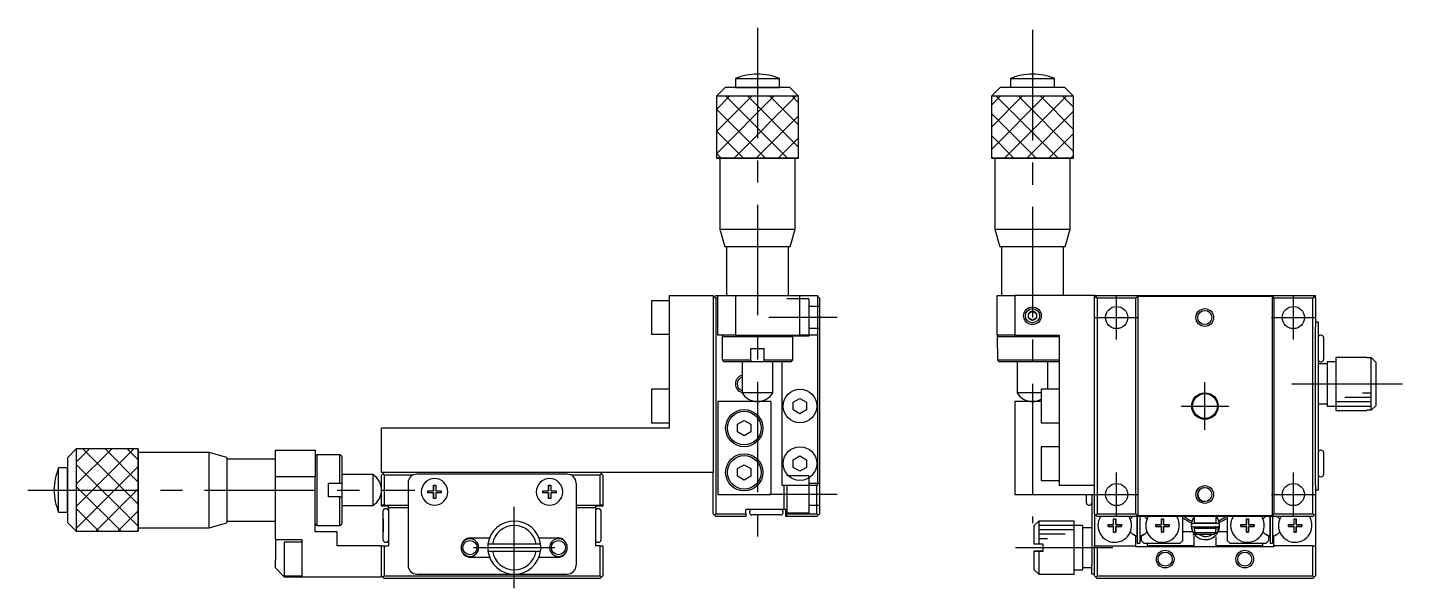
# Model space of a CAD drawing. Extents: x 24 to 407, y -5 to 277.
# Drawn here: x 251.1 to 407.5, y 120 to 183.4 of the extents above; entities that cross this region are included whole.
import ezdxf

# ---------------------------------------------------------------- set-up
doc = ezdxf.new("R2010")
doc.units = 0
doc.header["$LTSCALE"] = 10
doc.linetypes.add('CENTER', pattern=[2, 1.25, -0.25, 0.25, -0.25])
doc.linetypes.add('DASHED', pattern=[3.5, 2, -1.5])
doc.layers.get('0').update_dxf_attribs({"linetype": 'CONTINUOUS'})
doc.layers.add('CENTER', color=1, linetype='CENTER')

msp = doc.modelspace()

# ---------------------------------------------------------------- linework, layer by layer
at = {"color": 7, "linetype": 'CONTINUOUS'}
for p, q in [((331.062698, 177.61036), (333.562698, 177.61036)), ((331.062698, 177.61036), (331.062698, 176.61036)), ((333.562698, 177.61036), (336.062698, 177.61036)), ((336.062698, 176.61036), (336.062698, 177.61036)), ((362.148809, 177.61036), (367.148809, 177.61036)), ((362.148809, 177.61036), (362.148809, 176.61036)), ((367.148809, 176.61036), (367.148809, 177.61036)), ((329.912698, 176.61036), (328.912698, 175.61036)), ((333.562698, 175.61036), (328.912698, 175.61036)), ((328.912698, 175.61036), (328.912698, 168.61036)), ((331.062698, 176.61036), (329.912698, 176.61036)), ((333.562698, 176.61036), (329.912698, 176.61036)), ((336.062698, 176.61036), (331.062698, 176.61036)), ((331.062698, 176.61036), (333.562698, 176.61036)), ((337.212698, 176.61036), (333.562698, 176.61036)), ((333.562698, 176.61036), (336.062698, 176.61036)), ((338.212698, 175.61036), (333.562698, 175.61036)), ((337.212698, 176.61036), (336.062698, 176.61036)), ((338.212698, 175.61036), (337.212698, 176.61036)), ((338.212698, 168.61036), (338.212698, 175.61036)), ((360.998809, 176.61036), (359.998809, 175.61036)), ((369.298809, 175.61036), (359.998809, 175.61036)), ((359.998809, 175.61036), (359.998809, 168.61036)), ((368.298809, 176.61036), (360.998809, 176.61036)), ((369.298809, 175.61036), (368.298809, 176.61036)), ((369.298809, 168.61036), (369.298809, 175.61036)), ((338.212698, 168.61036), (328.912698, 168.61036)), ((329.312698, 168.61036), (329.312698, 160.61036)), ((337.812698, 160.61036), (337.812698, 168.61036)), ((360.398809, 168.61036), (359.998809, 168.61036)), ((369.298809, 168.61036), (359.998809, 168.61036)), ((364.648809, 168.61036), (360.398809, 168.61036)), ((368.898809, 168.61036), (360.398809, 168.61036)), ((360.398809, 168.61036), (360.398809, 160.61036)), ((368.898809, 168.61036), (364.648809, 168.61036)), ((369.298809, 168.61036), (368.898809, 168.61036)), ((368.898809, 160.61036), (368.898809, 168.61036)), ((329.312698, 160.61036), (337.812698, 160.61036)), ((329.312698, 160.61036), (329.862698, 158.61036)), ((337.262698, 158.61036), (337.812698, 160.61036)), ((360.398809, 160.61036), (368.898809, 160.61036)), ((360.398809, 160.61036), (360.948809, 158.61036)), ((368.348809, 158.61036), (368.898809, 160.61036)), ((333.562698, 158.61036), (329.862698, 158.61036)), ((330.062698, 158.61036), (330.062698, 153.11036)), ((337.262698, 158.61036), (333.562698, 158.61036)), ((337.062698, 153.11036), (337.062698, 158.61036)), ((368.348809, 158.61036), (360.948809, 158.61036)), ((361.148809, 158.61036), (360.948809, 158.61036)), ((368.148809, 158.61036), (361.148809, 158.61036)), ((361.148809, 158.61036), (361.148809, 153.11036)), ((368.348809, 158.61036), (368.148809, 158.61036)), ((368.148809, 153.11036), (368.148809, 158.61036)), ((321.562698, 152.51036), (321.562698, 150.61036)), ((323.562698, 152.51036), (321.562698, 152.51036)), ((323.562698, 153.11036), (323.562698, 138.11036)), ((323.562698, 153.11036), (328.562698, 153.11036)), ((328.562698, 153.11036), (328.562698, 133.11036)), ((328.712698, 152.96036), (328.562698, 152.81036)), ((328.712698, 152.96036), (328.862698, 153.11036)), ((328.862698, 152.81036), (328.712698, 152.96036)), ((328.862698, 153.11036), (329.062698, 153.11036)), ((329.062698, 152.81036), (328.862698, 152.81036)), ((328.862698, 152.81036), (328.862698, 128.41036)), ((329.062698, 148.61036), (329.062698, 153.11036)), ((329.062698, 153.11036), (331.062698, 153.11036)), ((331.062698, 153.11036), (331.062698, 148.61036)), ((331.062698, 153.11036), (338.362698, 153.11036)), ((338.362698, 148.61036), (338.362698, 153.11036)), ((338.362698, 153.11036), (340.362698, 153.11036)), ((340.362698, 153.11036), (340.362698, 148.61036)), ((340.362698, 153.01036), (340.412698, 152.96036)), ((340.412698, 152.96036), (340.362698, 152.91036)), ((340.412698, 152.96036), (340.562698, 152.81036)), ((340.562698, 152.81036), (340.562698, 128.41036)), ((360.648809, 148.61036), (360.648809, 153.11036)), ((360.648809, 153.11036), (362.648809, 153.11036)), ((362.648809, 153.11036), (362.648809, 148.61036)), ((371.648809, 153.11036), (362.648809, 153.11036)), ((371.648809, 153.11036), (371.948809, 153.11036)), ((371.648809, 131.61036), (371.648809, 153.11036)), ((371.798809, 152.96036), (371.648809, 152.81036)), ((371.948809, 153.11036), (371.798809, 152.96036)), ((371.798809, 152.96036), (371.948809, 152.81036)), ((371.948809, 153.11036), (396.348809, 153.11036)), ((376.348809, 152.81036), (371.948809, 152.81036)), ((371.948809, 152.81036), (371.948809, 128.41036)), ((376.348809, 152.81036), (376.548809, 153.01036)), ((376.348809, 128.41036), (376.348809, 152.81036)), ((376.548809, 153.01036), (391.748809, 153.01036)), ((376.548809, 153.01036), (376.548809, 128.21036)), ((391.748809, 153.01036), (391.948809, 152.81036)), ((391.748809, 153.01036), (391.748809, 128.21036)), ((396.348809, 152.81036), (391.948809, 152.81036)), ((391.948809, 152.81036), (391.948809, 128.41036)), ((396.348809, 153.11036), (396.648809, 153.11036)), ((396.498809, 152.96036), (396.348809, 153.11036)), ((396.348809, 152.81036), (396.498809, 152.96036)), ((396.348809, 128.41036), (396.348809, 152.81036)), ((396.648809, 152.81036), (396.498809, 152.96036)), ((396.648809, 152.81036), (396.648809, 153.11036)), ((396.648809, 152.81036), (396.648809, 149.546249)), ((321.562698, 150.61036), (321.562698, 148.71036)), ((364.198809, 151.070167), (364.235064, 151.091098)), ((364.198809, 151.028304), (364.198809, 151.070167)), ((364.198809, 150.592415), (364.198809, 151.028304)), ((364.198809, 150.550552), (364.198809, 150.592415)), ((364.235064, 150.529621), (364.198809, 150.550552)), ((364.235064, 151.091098), (364.612555, 151.309043)), ((364.612555, 150.311676), (364.235064, 150.529621)), ((364.612555, 151.309043), (364.648809, 151.329975)), ((364.648809, 150.290744), (364.612555, 150.311676)), ((364.648809, 151.329975), (364.685064, 151.309043)), ((364.685064, 150.311676), (364.648809, 150.290744)), ((364.685064, 151.309043), (365.062555, 151.091098)), ((365.062555, 150.529621), (364.685064, 150.311676)), ((365.062555, 151.091098), (365.098809, 151.070167)), ((365.098809, 150.550552), (365.062555, 150.529621)), ((365.098809, 151.070167), (365.098809, 151.028304)), ((365.098809, 151.028304), (365.098809, 150.592415)), ((365.098809, 150.592415), (365.098809, 150.550552)), ((321.562698, 148.71036), (323.562698, 148.71036)), ((331.062698, 148.61036), (329.062698, 148.61036)), ((329.762698, 148.61036), (329.562698, 148.41036)), ((331.062698, 148.61036), (338.362698, 148.61036)), ((337.562698, 148.41036), (337.362698, 148.61036)), ((340.362698, 148.61036), (338.362698, 148.61036)), ((340.362698, 148.61036), (340.362698, 131.61036)), ((362.648809, 148.61036), (360.648809, 148.61036)), ((360.848809, 148.61036), (360.648809, 148.41036)), ((362.648809, 148.61036), (367.648809, 148.61036)), ((367.648809, 148.61036), (367.648809, 131.61036)), ((396.648809, 150.11036), (396.948809, 150.11036)), ((396.648809, 149.11036), (396.648809, 149.546249)), ((396.648809, 132.11036), (396.648809, 149.11036)), ((396.948809, 150.11036), (396.948809, 149.11036)), ((396.948809, 149.11036), (396.948809, 147.91036)), ((397.298809, 148.61036), (397.198809, 148.61036)), ((333.562698, 148.41036), (329.562698, 148.41036)), ((329.562698, 148.41036), (329.562698, 145.81036)), ((332.812698, 147.11036), (334.312698, 147.11036)), ((332.812698, 145.81036), (332.812698, 147.11036)), ((337.562698, 148.41036), (333.562698, 148.41036)), ((334.312698, 145.81036), (334.312698, 147.11036)), ((337.562698, 145.81036), (337.562698, 148.41036)), ((367.648809, 148.41036), (360.648809, 148.41036)), ((360.648809, 148.41036), (360.648809, 147.11036)), ((360.648809, 147.11036), (360.719751, 147.11036)), ((360.719751, 145.81036), (360.719751, 147.11036)), ((396.948809, 147.91036), (396.948809, 146.31036)), ((397.548809, 148.36036), (397.548809, 145.86036)), ((329.562698, 145.81036), (332.812698, 145.81036)), ((329.562698, 145.81036), (329.762698, 145.61036)), ((332.812698, 145.61036), (329.762698, 145.61036)), ((331.812698, 145.61036), (331.812698, 142.11036)), ((333.466112, 145.61036), (332.812557, 145.61036)), ((332.812698, 145.81036), (332.812698, 145.61036)), ((333.662735, 145.61036), (333.466112, 145.61036)), ((334.312839, 145.61036), (333.662735, 145.61036)), ((334.312698, 145.81036), (337.562698, 145.81036)), ((334.312698, 145.61036), (334.312698, 145.81036)), ((337.362698, 145.61036), (334.312698, 145.61036)), ((335.312698, 142.11036), (335.312698, 145.61036)), ((336.362698, 131.61036), (336.362698, 145.61036)), ((337.362698, 145.61036), (337.562698, 145.81036)), ((360.719751, 145.81036), (367.648809, 145.81036)), ((360.923558, 145.61036), (360.719751, 145.81036)), ((367.648809, 145.61036), (360.923558, 145.61036)), ((362.898809, 145.61036), (362.898809, 142.11036)), ((366.398809, 142.51036), (366.398809, 145.61036)), ((396.948809, 146.31036), (396.948809, 134.91036)), ((397.198809, 145.61036), (397.298809, 145.61036)), ((397.948809, 145.61036), (397.948809, 145.452767)), ((397.948809, 145.61036), (397.948809, 140.61036)), ((398.948809, 145.61036), (397.948809, 145.61036)), ((398.948809, 146.11036), (398.948809, 140.11036)), ((398.948809, 146.11036), (398.948809, 145.61036)), ((402.448809, 146.11036), (398.948809, 146.11036)), ((398.948809, 145.61036), (398.948809, 140.61036)), ((398.948809, 145.61036), (398.948809, 140.61036)), ((402.448809, 146.11036), (402.448809, 146.083573)), ((402.448809, 146.083573), (402.948809, 146.083573)), ((402.948809, 140.137146), (402.948809, 146.083573)), ((402.948809, 146.083573), (403.448809, 145.578152)), ((403.448809, 145.578152), (403.448809, 140.642567)), ((397.948809, 145.36036), (396.948809, 145.36036)), ((321.562698, 142.51036), (321.562698, 140.61036)), ((323.562698, 142.51036), (321.562698, 142.51036)), ((365.648809, 142.51036), (365.648809, 138.71036)), ((367.648809, 142.51036), (365.648809, 142.51036)), ((335.062698, 141.11036), (329.062698, 141.11036)), ((329.062698, 141.11036), (329.062698, 130.61036)), ((333.562698, 142.11036), (331.812698, 142.11036)), ((335.312698, 142.11036), (333.562698, 142.11036)), ((335.062698, 141.11036), (335.062698, 130.61036)), ((337.612698, 141.043372), (338.362698, 141.476385)), ((337.612698, 140.177347), (337.612698, 141.043372)), ((338.362698, 141.476385), (339.112698, 141.043372)), ((339.112698, 141.043372), (339.112698, 140.177347)), ((362.648809, 141.11036), (362.648809, 130.61036)), ((365.648809, 141.11036), (362.648809, 141.11036)), ((365.648809, 142.11036), (362.898809, 142.11036)), ((396.948809, 140.86036), (397.948809, 140.86036)), ((397.948809, 140.86036), (397.948809, 140.61036)), ((321.562698, 140.61036), (321.562698, 138.71036)), ((338.362698, 139.744334), (337.612698, 140.177347)), ((339.112698, 140.177347), (338.362698, 139.744334)), ((397.948809, 140.61036), (398.948809, 140.61036)), ((398.948809, 140.61036), (398.948809, 140.11036)), ((398.948809, 140.11036), (402.448809, 140.11036)), ((402.448809, 140.137146), (402.448809, 140.11036)), ((402.948809, 140.137146), (402.448809, 140.137146)), ((403.448809, 140.642567), (402.948809, 140.137146)), ((323.562698, 138.11036), (291.062698, 138.11036)), ((291.062698, 133.11036), (291.062698, 138.11036)), ((321.562698, 138.71036), (323.562698, 138.71036)), ((331.312698, 138.543372), (332.062698, 138.976385)), ((331.312698, 137.677347), (331.312698, 138.543372)), ((332.062698, 137.244334), (331.312698, 137.677347)), ((332.062698, 138.976385), (332.812698, 138.543372)), ((332.812698, 137.677347), (332.062698, 137.244334)), ((332.812698, 138.543372), (332.812698, 137.677347)), ((365.648809, 138.71036), (367.648809, 138.71036)), ((256.562698, 135.76036), (255.562698, 134.76036)), ((255.562698, 134.76036), (255.562698, 133.61036)), ((255.562698, 134.76036), (255.562698, 127.46036)), ((256.562698, 135.76036), (256.562698, 126.46036)), ((263.562698, 135.76036), (256.562698, 135.76036)), ((263.562698, 135.76036), (263.562698, 131.11036)), ((271.562698, 135.36036), (263.562698, 135.36036)), ((271.562698, 126.86036), (271.562698, 135.36036)), ((273.562698, 134.81036), (271.562698, 135.36036)), ((273.562698, 134.81036), (273.562698, 127.41036)), ((279.062698, 134.61036), (273.562698, 134.61036)), ((279.062698, 135.61036), (283.562698, 135.61036)), ((279.062698, 132.61036), (279.062698, 135.61036)), ((283.562698, 135.61036), (283.562698, 132.61036)), ((283.762698, 135.11036), (283.562698, 134.91036)), ((283.762698, 135.11036), (283.762698, 127.11036)), ((286.362698, 135.11036), (283.762698, 135.11036)), ((286.362698, 131.86036), (286.362698, 135.11036)), ((286.562698, 134.91036), (286.362698, 135.11036)), ((286.562698, 134.91036), (286.562698, 131.86036)), ((337.612698, 134.543372), (338.362698, 134.976385)), ((337.612698, 133.677347), (337.612698, 134.543372)), ((338.362698, 134.976385), (339.112698, 134.543372)), ((339.112698, 134.543372), (339.112698, 133.677347)), ((365.648809, 136.01036), (365.648809, 132.21036)), ((367.648809, 136.01036), (365.648809, 136.01036)), ((396.948809, 134.91036), (396.948809, 133.31036)), ((397.298809, 135.61036), (397.198809, 135.61036)), ((397.548809, 135.36036), (397.548809, 132.86036)), ((254.562698, 128.61036), (254.562698, 133.61036)), ((255.562698, 133.61036), (254.562698, 133.61036)), ((255.562698, 133.61036), (255.562698, 128.61036)), ((255.562698, 128.61036), (255.562698, 133.61036)), ((328.562698, 133.11036), (291.062698, 133.11036)), ((291.062698, 132.81036), (291.212698, 132.96036)), ((291.212698, 132.96036), (291.362698, 133.11036)), ((291.212698, 132.96036), (291.362698, 132.81036)), ((315.762698, 133.11036), (315.912698, 132.96036)), ((315.762698, 132.81036), (315.912698, 132.96036)), ((315.912698, 132.96036), (316.062698, 132.81036)), ((328.562698, 128.41036), (328.562698, 133.11036)), ((331.312698, 133.543372), (332.062698, 133.976385)), ((331.312698, 132.677347), (331.312698, 133.543372)), ((332.062698, 133.976385), (332.812698, 133.543372)), ((332.812698, 133.543372), (332.812698, 132.677347)), ((338.362698, 133.244334), (337.612698, 133.677347)), ((339.112698, 133.677347), (338.362698, 133.244334)), ((396.948809, 133.31036), (396.948809, 132.11036)), ((279.062698, 125.51036), (279.062698, 132.61036)), ((283.562698, 132.61036), (279.062698, 132.61036)), ((283.562698, 126.41036), (283.562698, 132.61036)), ((286.362698, 131.86036), (285.062698, 131.86036)), ((285.062698, 130.36036), (285.062698, 131.86036)), ((286.562698, 131.86036), (286.362698, 131.86036)), ((290.062698, 132.86036), (286.562698, 132.86036)), ((286.562698, 131.840593), (286.562698, 131.16038)), ((290.062698, 132.86036), (290.062698, 129.36036)), ((291.062698, 129.41036), (291.062698, 132.81036)), ((291.362698, 132.81036), (291.362698, 129.41036)), ((294.626808, 132.81036), (291.362698, 132.81036)), ((294.062698, 131.91036), (294.062698, 122.61036)), ((312.062698, 132.91036), (295.062698, 132.91036)), ((296.937698, 131.66036), (297.187698, 131.66036)), ((296.937698, 131.03536), (296.937698, 131.66036)), ((296.937698, 131.66036), (296.937698, 131.03536)), ((297.187698, 131.66036), (297.187698, 131.03536)), ((309.937698, 131.66036), (310.187698, 131.66036)), ((309.937698, 131.03536), (309.937698, 131.66036)), ((309.937698, 131.66036), (309.937698, 131.03536)), ((310.187698, 131.66036), (310.187698, 131.03536)), ((315.762698, 132.81036), (312.498588, 132.81036)), ((313.062698, 131.91036), (313.062698, 122.61036)), ((315.762698, 129.41036), (315.762698, 132.81036)), ((316.062698, 132.81036), (316.062698, 129.41036)), ((332.062698, 132.244334), (331.312698, 132.677347)), ((332.812698, 132.677347), (332.062698, 132.244334)), ((340.362698, 131.61036), (336.362698, 131.61036)), ((336.562698, 128.91036), (336.562698, 131.61036)), ((336.862698, 131.61036), (336.862698, 128.41036)), ((340.262698, 128.41036), (340.262698, 131.61036)), ((365.648809, 132.21036), (367.648809, 132.21036)), ((371.648809, 131.61036), (367.648809, 131.61036)), ((371.648809, 128.41036), (371.648809, 131.61036)), ((396.648809, 131.67447), (396.648809, 132.11036)), ((396.648809, 131.67447), (396.648809, 128.41036)), ((396.948809, 132.11036), (396.948809, 131.11036)), ((397.198809, 132.61036), (397.298809, 132.61036)), ((263.562698, 131.11036), (263.562698, 126.46036)), ((286.362698, 130.36036), (285.062698, 130.36036)), ((286.362698, 127.11036), (286.362698, 130.36036)), ((286.362698, 130.36036), (286.562698, 130.36036)), ((286.562698, 131.16038), (286.562698, 131.11036)), ((286.562698, 131.11036), (286.562698, 130.396897)), ((286.562698, 130.36036), (286.562698, 127.31036)), ((296.312698, 131.03536), (296.937698, 131.03536)), ((296.312698, 130.78536), (296.312698, 131.03536)), ((296.312698, 131.03536), (296.312698, 130.78536)), ((296.937698, 130.78536), (296.312698, 130.78536)), ((296.937698, 130.16036), (296.937698, 130.78536)), ((296.937698, 130.78536), (296.937698, 130.16036)), ((297.187698, 130.16036), (296.937698, 130.16036)), ((297.187698, 131.03536), (297.812698, 131.03536)), ((297.187698, 130.78536), (297.187698, 130.16036)), ((297.812698, 130.78536), (297.187698, 130.78536)), ((297.812698, 131.03536), (297.812698, 130.78536)), ((309.312698, 131.03536), (309.937698, 131.03536)), ((309.312698, 130.78536), (309.312698, 131.03536)), ((309.312698, 131.03536), (309.312698, 130.78536)), ((309.937698, 130.78536), (309.312698, 130.78536)), ((309.937698, 130.16036), (309.937698, 130.78536)), ((309.937698, 130.78536), (309.937698, 130.16036)), ((310.187698, 130.16036), (309.937698, 130.16036)), ((310.187698, 131.03536), (310.812698, 131.03536)), ((310.187698, 130.78536), (310.187698, 130.16036)), ((310.812698, 130.78536), (310.187698, 130.78536)), ((310.812698, 131.03536), (310.812698, 130.78536)), ((329.062698, 130.61036), (335.062698, 130.61036)), ((362.648809, 130.61036), (371.648809, 130.61036)), ((370.748809, 129.66036), (370.748809, 130.61036)), ((370.748809, 130.16036), (370.748809, 130.61036)), ((371.348809, 130.61036), (371.348809, 130.11036)), ((371.348809, 130.11036), (371.348809, 122.61036)), ((396.948809, 131.11036), (396.648809, 131.11036)), ((254.562698, 128.61036), (255.562698, 128.61036)), ((255.562698, 128.61036), (255.562698, 127.46036)), ((286.562698, 129.36036), (290.062698, 129.36036)), ((291.362698, 129.41036), (291.062698, 129.41036)), ((291.062698, 129.31036), (291.062698, 129.41036)), ((291.862698, 129.31036), (291.062698, 129.31036)), ((291.262698, 125.46036), (291.262698, 128.76036)), ((291.262698, 127.23536), (291.262698, 128.76036)), ((291.362698, 129.41036), (294.062698, 129.41036)), ((291.612698, 129.01036), (291.512698, 129.01036)), ((291.862698, 129.11036), (291.862698, 129.31036)), ((291.862698, 129.11036), (291.862698, 127.91036)), ((294.062698, 129.11036), (291.862698, 129.11036)), ((313.062698, 129.41036), (315.762698, 129.41036)), ((315.262698, 129.11036), (313.062698, 129.11036)), ((316.062698, 129.31036), (315.262698, 129.31036)), ((315.262698, 129.31036), (315.262698, 129.11036)), ((315.262698, 129.11036), (315.262698, 127.91036)), ((315.612698, 129.01036), (315.512698, 129.01036)), ((316.062698, 129.41036), (315.762698, 129.41036)), ((315.862698, 128.76036), (315.862698, 127.11036)), ((316.062698, 129.41036), (316.062698, 129.31036)), ((328.562698, 128.41036), (328.712698, 128.26036)), ((328.712698, 128.26036), (328.862698, 128.41036)), ((328.862698, 128.11036), (328.712698, 128.26036)), ((328.862698, 128.41036), (332.262698, 128.41036)), ((333.762698, 128.91036), (332.262698, 128.91036)), ((332.262698, 128.41036), (332.262698, 128.91036)), ((332.262698, 128.41036), (332.262698, 128.11036)), ((332.662698, 128.66036), (332.662698, 128.56036)), ((334.562698, 128.31036), (332.912698, 128.31036)), ((335.362698, 128.91036), (333.762698, 128.91036)), ((334.437698, 128.31036), (333.812698, 128.31036)), ((334.687698, 128.31036), (334.437698, 128.31036)), ((336.212698, 128.31036), (334.562698, 128.31036)), ((335.312698, 128.31036), (334.687698, 128.31036)), ((336.562698, 128.91036), (335.362698, 128.91036)), ((336.462698, 128.56036), (336.462698, 128.66036)), ((336.762698, 128.91036), (336.562698, 128.91036)), ((336.762698, 128.11036), (336.762698, 128.91036)), ((336.862698, 128.41036), (340.262698, 128.41036)), ((336.862698, 128.11036), (336.862698, 128.41036)), ((340.262698, 128.41036), (340.412698, 128.26036)), ((340.412698, 128.26036), (340.262698, 128.11036)), ((340.562698, 128.41036), (340.412698, 128.26036)), ((370.998809, 129.41036), (371.098809, 129.41036)), ((371.648809, 128.41036), (371.648809, 124.81036)), ((371.648809, 128.41036), (371.798809, 128.26036)), ((371.948809, 128.41036), (371.798809, 128.26036)), ((371.798809, 128.26036), (371.948809, 128.11036)), ((371.948809, 128.41036), (376.348809, 128.41036)), ((376.548809, 128.21036), (376.348809, 128.41036)), ((391.948809, 128.41036), (391.748809, 128.21036)), ((391.948809, 128.41036), (396.348809, 128.41036)), ((396.498809, 128.26036), (396.348809, 128.41036)), ((396.348809, 128.11036), (396.498809, 128.26036)), ((396.498809, 128.26036), (396.648809, 128.41036)), ((396.648809, 128.41036), (396.648809, 124.81036)), ((255.562698, 127.46036), (256.562698, 126.46036)), ((263.562698, 126.86036), (271.562698, 126.86036)), ((271.562698, 126.86036), (273.562698, 127.41036)), ((273.562698, 127.61036), (279.062698, 127.61036)), ((283.562698, 127.31036), (283.762698, 127.11036)), ((283.762698, 127.11036), (286.362698, 127.11036)), ((286.362698, 127.11036), (286.562698, 127.31036)), ((291.262698, 127.86036), (291.262698, 127.23536)), ((291.262698, 127.23536), (291.262698, 127.86036)), ((291.262698, 127.11036), (291.262698, 127.23536)), ((291.262698, 126.98536), (291.262698, 127.23536)), ((291.262698, 127.23536), (291.262698, 126.98536)), ((291.262698, 126.98536), (291.262698, 127.11036)), ((291.262698, 125.46036), (291.262698, 126.98536)), ((291.262698, 126.36036), (291.262698, 126.98536)), ((291.262698, 126.98536), (291.262698, 126.36036)), ((291.862698, 127.91036), (291.862698, 126.31036)), ((315.262698, 127.91036), (315.262698, 126.31036)), ((315.862698, 127.86036), (315.862698, 127.23536)), ((315.862698, 127.23536), (315.862698, 126.98536)), ((315.862698, 127.11036), (315.862698, 125.46036)), ((315.862698, 126.98536), (315.862698, 126.36036)), ((332.262698, 128.11036), (328.862698, 128.11036)), ((336.862698, 128.11036), (336.762698, 128.11036)), ((340.262698, 128.11036), (336.862698, 128.11036)), ((365.348809, 127.61036), (364.848809, 127.11036)), ((364.848809, 125.01036), (364.848809, 127.11036)), ((364.848809, 125.01036), (364.848809, 127.11036)), ((365.348809, 127.61036), (365.348809, 125.01036)), ((369.348809, 127.61036), (365.348809, 127.61036)), ((369.348809, 121.61036), (369.348809, 127.61036)), ((370.348809, 127.11036), (369.348809, 127.11036)), ((370.348809, 122.11036), (370.348809, 127.11036)), ((371.348809, 126.86036), (370.348809, 126.86036)), ((396.348809, 128.11036), (371.948809, 128.11036)), ((373.198809, 127.23536), (373.823809, 127.23536)), ((373.198809, 126.98536), (373.198809, 127.23536)), ((373.823809, 126.98536), (373.198809, 126.98536)), ((373.198809, 126.98536), (373.823809, 126.98536)), ((373.823809, 127.86036), (374.073809, 127.86036)), ((373.823809, 127.23536), (373.823809, 127.86036)), ((373.823809, 126.36036), (373.823809, 126.98536)), ((374.073809, 127.86036), (374.073809, 127.23536)), ((374.073809, 127.23536), (374.073809, 127.86036)), ((374.073809, 127.23536), (374.698809, 127.23536)), ((374.073809, 126.98536), (374.073809, 126.36036)), ((374.698809, 126.98536), (374.073809, 126.98536)), ((374.073809, 126.98536), (374.698809, 126.98536)), ((374.073809, 126.36036), (374.073809, 126.98536)), ((374.698809, 127.23536), (374.698809, 126.98536)), ((374.698809, 126.98536), (374.698809, 127.23536)), ((376.498807, 125.86036), (376.498807, 128.11036)), ((376.498809, 128.11036), (376.498809, 125.11036)), ((391.748809, 128.21036), (376.548809, 128.21036)), ((376.798809, 128.11036), (376.798809, 125.11036)), ((378.598809, 127.23536), (379.223809, 127.23536)), ((378.598809, 126.98536), (378.598809, 127.23536)), ((379.223809, 126.98536), (378.598809, 126.98536)), ((378.598809, 126.98536), (379.223809, 126.98536)), ((379.223809, 127.86036), (379.473809, 127.86036)), ((379.223809, 127.23536), (379.223809, 127.86036)), ((379.223809, 126.36036), (379.223809, 126.98536)), ((379.473809, 127.86036), (379.473809, 127.23536)), ((379.473809, 127.23536), (379.473809, 127.86036)), ((379.473809, 127.23536), (380.098809, 127.23536)), ((379.473809, 126.98536), (379.473809, 126.36036)), ((380.098809, 126.98536), (379.473809, 126.98536)), ((379.473809, 126.98536), (380.098809, 126.98536)), ((379.473809, 126.36036), (379.473809, 126.98536)), ((380.098809, 127.23536), (380.098809, 126.98536)), ((380.098809, 126.98536), (380.098809, 127.23536)), ((381.648809, 125.41036), (381.648809, 128.11036)), ((382.634182, 127.249877), (382.598331, 127.151796)), ((382.598331, 127.151796), (382.623071, 127.053141)), ((382.611826, 126.909707), (382.648811, 126.718356)), ((382.623071, 127.053141), (382.700344, 126.983701)), ((382.720739, 127.310969), (382.634182, 127.249877)), ((382.700344, 126.983701), (382.804272, 126.962656)), ((382.804272, 126.962656), (382.919633, 126.957227)), ((382.808299, 126.97308), (385.587954, 126.97308)), ((382.918809, 128.11036), (382.918809, 127.41036)), ((382.918809, 127.41036), (385.418809, 127.41036)), ((382.918809, 127.41036), (382.997409, 127.33176)), ((383.092407, 126.983957), (382.918809, 126.81036)), ((382.918809, 126.81036), (385.418809, 126.81036)), ((382.918809, 126.81036), (382.918809, 126.61036)), ((382.919633, 126.957227), (383.035756, 126.953879)), ((382.972604, 126.864308), (382.957537, 126.955939)), ((382.967151, 127.330957), (382.972104, 127.356864)), ((383.021844, 126.913683), (382.970861, 126.873015)), ((383.035756, 126.953879), (383.061382, 126.953274)), ((385.418809, 126.81036), (385.243992, 126.985177)), ((385.341653, 127.333203), (385.418809, 127.41036)), ((385.354868, 126.976474), (385.345201, 126.983009)), ((385.348809, 127.333032), (385.348809, 127.34036)), ((385.364918, 126.970781), (385.354868, 126.976474)), ((385.375296, 126.965964), (385.364918, 126.970781)), ((385.385945, 126.962047), (385.375296, 126.965964)), ((385.396808, 126.959052), (385.385945, 126.962047)), ((385.407824, 126.956997), (385.396808, 126.959052)), ((385.418934, 126.955891), (385.407824, 126.956997)), ((385.412322, 127.403653), (385.427854, 127.330982)), ((385.418809, 127.41036), (385.418809, 128.11036)), ((385.418809, 126.61036), (385.418809, 126.81036)), ((385.430076, 126.955741), (385.418934, 126.955891)), ((385.430077, 126.955741), (385.557717, 126.960618)), ((385.557717, 126.960618), (385.660986, 126.971533)), ((385.56167, 126.958772), (385.560481, 126.960801)), ((385.577835, 126.929423), (385.56167, 126.958772)), ((385.592518, 126.899311), (385.577835, 126.929423)), ((385.605682, 126.868509), (385.592518, 126.899311)), ((385.617296, 126.837094), (385.605682, 126.868509)), ((385.714283, 127.293055), (385.607179, 127.32283)), ((385.627331, 126.805143), (385.617296, 126.837094)), ((385.635762, 126.772735), (385.627331, 126.805143)), ((385.642569, 126.739951), (385.635762, 126.772735)), ((385.647735, 126.70687), (385.642569, 126.739951)), ((385.651246, 126.673575), (385.647735, 126.70687)), ((385.660986, 126.971533), (385.750245, 127.022839)), ((385.782433, 127.215848), (385.714283, 127.293055)), ((385.750245, 127.022839), (385.795601, 127.113657)), ((385.795601, 127.113657), (385.782433, 127.215848)), ((386.648809, 128.11036), (386.648809, 125.41036)), ((388.198809, 127.23536), (388.823809, 127.23536)), ((388.198809, 126.98536), (388.198809, 127.23536)), ((388.823809, 126.98536), (388.198809, 126.98536)), ((388.198809, 126.98536), (388.823809, 126.98536)), ((388.823809, 127.86036), (389.073809, 127.86036)), ((388.823809, 127.23536), (388.823809, 127.86036)), ((388.823809, 126.36036), (388.823809, 126.98536)), ((389.073809, 127.86036), (389.073809, 127.23536)), ((389.073809, 127.23536), (389.073809, 127.86036)), ((389.073809, 127.23536), (389.698809, 127.23536)), ((389.073809, 126.98536), (389.073809, 126.36036)), ((389.698809, 126.98536), (389.073809, 126.98536)), ((389.073809, 126.36036), (389.073809, 126.98536)), ((389.073809, 126.98536), (389.698809, 126.98536)), ((389.698809, 127.23536), (389.698809, 126.98536)), ((389.698809, 126.98536), (389.698809, 127.23536)), ((391.498807, 125.86036), (391.498807, 128.11036)), ((391.498809, 128.11036), (391.498809, 125.11036)), ((391.798809, 128.11036), (391.798809, 125.11036)), ((393.598809, 127.23536), (394.223809, 127.23536)), ((393.598809, 126.98536), (393.598809, 127.23536)), ((394.223809, 126.98536), (393.598809, 126.98536)), ((393.598809, 126.98536), (394.223809, 126.98536)), ((394.223809, 127.86036), (394.473809, 127.86036)), ((394.223809, 127.23536), (394.223809, 127.86036)), ((394.223809, 126.36036), (394.223809, 126.98536)), ((394.473809, 127.86036), (394.473809, 127.23536)), ((394.473809, 127.23536), (394.473809, 127.86036)), ((394.473809, 127.23536), (395.098809, 127.23536)), ((394.473809, 126.98536), (394.473809, 126.36036)), ((395.098809, 126.98536), (394.473809, 126.98536)), ((394.473809, 126.36036), (394.473809, 126.98536)), ((394.473809, 126.98536), (395.098809, 126.98536)), ((395.098809, 127.23536), (395.098809, 126.98536)), ((395.098809, 126.98536), (395.098809, 127.23536)), ((256.562698, 126.46036), (263.562698, 126.46036)), ((279.062698, 125.51036), (282.062698, 125.51036)), ((279.062698, 125.51036), (279.062698, 123.21036)), ((280.062698, 125.21036), (280.062698, 123.293152)), ((282.062698, 125.21036), (280.062698, 125.21036)), ((282.062698, 125.51036), (282.062698, 121.31036)), ((286.062698, 126.41036), (283.562698, 126.41036)), ((286.062698, 124.81036), (286.062698, 126.41036)), ((291.512698, 125.21036), (291.612698, 125.21036)), ((291.862698, 126.31036), (291.862698, 124.81036)), ((301.162698, 125.71036), (303.271641, 125.71036)), ((308.853755, 125.71036), (310.962698, 125.71036)), ((315.262698, 126.31036), (315.262698, 124.81036)), ((315.512698, 125.21036), (315.612698, 125.21036)), ((374.073809, 126.36036), (373.823809, 126.36036)), ((373.823809, 126.36036), (374.073809, 126.36036)), ((376.348809, 125.908894), (376.053559, 126.079356)), ((376.348809, 124.81036), (376.348809, 125.908894)), ((376.498807, 125.86036), (376.498807, 125.929347)), ((376.498807, 125.86036), (376.498807, 125.929347)), ((376.498807, 125.86036), (376.498807, 125.929347)), ((376.498807, 125.86036), (376.498807, 125.929347)), ((376.498807, 125.86036), (376.498807, 125.929347)), ((376.498807, 125.86036), (376.498807, 125.929347)), ((376.498807, 125.86036), (376.498807, 125.929347)), ((376.498807, 125.86036), (376.498807, 125.929347)), ((376.498807, 125.86036), (376.498807, 125.929347)), ((376.498807, 125.86036), (376.498807, 125.929347)), ((376.498807, 125.86036), (376.498807, 125.929347)), ((376.498807, 125.86036), (376.498807, 125.929347)), ((376.498807, 125.86036), (376.498807, 125.929347)), ((376.498809, 125.929347), (376.498809, 125.11036)), ((377.244059, 126.079356), (376.948809, 125.908894)), ((376.948809, 125.908894), (376.948809, 125.41036)), ((376.948809, 125.41036), (377.248809, 125.11036)), ((379.473809, 126.36036), (379.223809, 126.36036)), ((379.223809, 126.36036), (379.473809, 126.36036)), ((381.348809, 125.11036), (381.648809, 125.41036)), ((382.678404, 126.41036), (381.648809, 126.41036)), ((382.788826, 126.125749), (382.847422, 126.010283)), ((382.860388, 126.019547), (382.847145, 126.011227)), ((382.856749, 126.010276), (382.852764, 126.004309)), ((382.898809, 125.949113), (382.898809, 124.71036)), ((382.918809, 126.61036), (382.968809, 126.61036)), ((382.968809, 126.61036), (382.968809, 126.31036)), ((382.968809, 126.31036), (385.368809, 126.31036)), ((382.968809, 126.31036), (383.17886, 126.11036)), ((383.17886, 126.11036), (385.158759, 126.11036)), ((383.484491, 126.086839), (383.451964, 126.110189)), ((383.576837, 126.02872), (383.484491, 126.086839)), ((383.710756, 125.96282), (383.576837, 126.02872)), ((383.849541, 125.913818), (383.710756, 125.96282)), ((385.158759, 126.11036), (385.368809, 126.31036)), ((385.384989, 126.337579), (385.36712, 126.349029)), ((385.368809, 126.31036), (385.368809, 126.61036)), ((385.368809, 126.61036), (385.418809, 126.61036)), ((385.368809, 126.360306), (385.392583, 126.345025)), ((385.54325, 126.251833), (385.384989, 126.337579)), ((385.392583, 126.345025), (385.402986, 126.338453)), ((385.398809, 124.71036), (385.398809, 125.83015)), ((385.402986, 126.338453), (385.41338, 126.331956)), ((385.41338, 126.331956), (385.423714, 126.325566)), ((385.423714, 126.325566), (385.433936, 126.319314)), ((385.433936, 126.319314), (385.443996, 126.313232)), ((385.443996, 126.313232), (385.453843, 126.307349)), ((385.453843, 126.307349), (385.463431, 126.301695)), ((385.463431, 126.301695), (385.47271, 126.296297)), ((385.47271, 126.296297), (385.481635, 126.291182)), ((385.481635, 126.291182), (385.490162, 126.286376)), ((385.490162, 126.286376), (385.498249, 126.281902)), ((385.498249, 126.281902), (385.505856, 126.277783)), ((385.505856, 126.277783), (385.512945, 126.274038)), ((385.512945, 126.274038), (385.51948, 126.270687)), ((385.51948, 126.270687), (385.525431, 126.267745)), ((385.525431, 126.267745), (385.530767, 126.265228)), ((385.530767, 126.265228), (385.533987, 126.263785)), ((385.533987, 126.263785), (385.536911, 126.262541)), ((385.536911, 126.262541), (385.539534, 126.2615)), ((385.539534, 126.2615), (385.541849, 126.260663)), ((385.541849, 126.260663), (385.543851, 126.260033)), ((385.543851, 126.260033), (385.545535, 126.25961)), ((385.545535, 126.25961), (385.546899, 126.259397)), ((385.546899, 126.259397), (385.547938, 126.259393)), ((385.547938, 126.259393), (385.548976, 126.259898)), ((385.548976, 126.259898), (385.565326, 126.287102)), ((385.565326, 126.287102), (385.581172, 126.316618)), ((385.581172, 126.316618), (385.595527, 126.346883)), ((385.595527, 126.346883), (385.608356, 126.377821)), ((385.608356, 126.377821), (385.619628, 126.409357)), ((385.619628, 126.409357), (385.629314, 126.441411)), ((385.629314, 126.441411), (385.637392, 126.473906)), ((385.637392, 126.473906), (385.643841, 126.50676)), ((385.643841, 126.50676), (385.648645, 126.539894)), ((385.648645, 126.539894), (385.651794, 126.573224)), ((385.653096, 126.640147), (385.651246, 126.673575)), ((385.651794, 126.573224), (385.653279, 126.606669)), ((385.653279, 126.606669), (385.653096, 126.640147)), ((386.648809, 126.41036), (385.715855, 126.41036)), ((386.648809, 125.41036), (386.948809, 125.11036)), ((389.073809, 126.36036), (388.823809, 126.36036)), ((388.823809, 126.36036), (389.073809, 126.36036)), ((391.048809, 125.11036), (391.348809, 125.41036)), ((391.348809, 125.908894), (391.053559, 126.079356)), ((391.348809, 125.41036), (391.348809, 125.908894)), ((391.498807, 125.86036), (391.498807, 125.929347)), ((391.498807, 125.86036), (391.498807, 125.929347)), ((391.498807, 125.86036), (391.498807, 125.929347)), ((391.498807, 125.86036), (391.498807, 125.929347)), ((391.498807, 125.86036), (391.498807, 125.929347)), ((391.498807, 125.86036), (391.498807, 125.929347)), ((391.498807, 125.86036), (391.498807, 125.929347)), ((391.498807, 125.86036), (391.498807, 125.929347)), ((391.498807, 125.86036), (391.498807, 125.929347)), ((391.498807, 125.86036), (391.498807, 125.929347)), ((391.498807, 125.86036), (391.498807, 125.929347)), ((391.498807, 125.86036), (391.498807, 125.929347)), ((391.498807, 125.86036), (391.498807, 125.929347)), ((391.498809, 125.929347), (391.498809, 125.11036)), ((391.948809, 125.908894), (392.244059, 126.079356)), ((391.948809, 124.81036), (391.948809, 125.908894)), ((394.473809, 126.36036), (394.223809, 126.36036)), ((394.223809, 126.36036), (394.473809, 126.36036)), ((291.062698, 124.81036), (286.062698, 124.81036)), ((291.062698, 121.41036), (291.062698, 124.81036)), ((291.062698, 124.81036), (291.362698, 124.81036)), ((291.362698, 124.81036), (291.362698, 121.41036)), ((291.362698, 124.81036), (291.862698, 124.81036)), ((303.594905, 125.01036), (303.089484, 125.01036)), ((303.089484, 124.21036), (303.594905, 124.21036)), ((303.089484, 124.21036), (309.035912, 124.21036)), ((308.53049, 125.01036), (303.594905, 125.01036)), ((303.594905, 124.21036), (308.53049, 124.21036)), ((309.035912, 125.01036), (308.53049, 125.01036)), ((308.53049, 124.21036), (309.035912, 124.21036)), ((315.762698, 124.81036), (315.262698, 124.81036)), ((315.762698, 121.41036), (315.762698, 124.81036)), ((315.762698, 124.81036), (316.062698, 124.81036)), ((316.062698, 124.81036), (316.062698, 121.41036)), ((365.348809, 125.01036), (364.848809, 125.01036)), ((365.348809, 124.21036), (364.848809, 124.21036)), ((364.848809, 124.21036), (365.348809, 124.21036)), ((364.848809, 122.11036), (364.848809, 124.21036)), ((364.848809, 122.11036), (364.848809, 124.21036)), ((365.848809, 125.01036), (365.348809, 125.01036)), ((365.848809, 124.21036), (365.348809, 124.21036)), ((365.348809, 124.21036), (365.348809, 121.61036)), ((365.348809, 124.21036), (365.848809, 124.21036)), ((365.848809, 124.21036), (365.848809, 125.01036)), ((365.848809, 124.21036), (365.848809, 125.01036)), ((371.648809, 121.41036), (371.648809, 124.81036)), ((371.648809, 124.81036), (371.948809, 124.81036)), ((371.948809, 124.81036), (371.948809, 121.41036)), ((371.948809, 124.81036), (376.348809, 124.81036)), ((376.348809, 124.71036), (376.348809, 124.81036)), ((383.348809, 124.71036), (376.348809, 124.71036)), ((376.498809, 125.11036), (376.798809, 125.11036)), ((377.248809, 125.11036), (381.348809, 125.11036)), ((377.648809, 124.81036), (377.648809, 125.11036)), ((382.898809, 124.81036), (377.648809, 124.81036)), ((377.648809, 124.71036), (377.648809, 124.81036)), ((384.948809, 124.71036), (383.348809, 124.71036)), ((391.948809, 124.71036), (384.948809, 124.71036)), ((390.648809, 124.81036), (385.398809, 124.81036)), ((386.948809, 125.11036), (391.048809, 125.11036)), ((390.648809, 125.11036), (390.648809, 124.81036)), ((390.648809, 124.71036), (390.648809, 124.81036)), ((391.498809, 125.11036), (391.798809, 125.11036)), ((391.948809, 124.81036), (391.948809, 124.71036)), ((396.348809, 124.81036), (391.948809, 124.81036)), ((396.348809, 121.41036), (396.348809, 124.81036)), ((396.348809, 124.81036), (396.648809, 124.81036)), ((396.648809, 124.81036), (396.648809, 121.41036)), ((279.062698, 122.31036), (279.062698, 123.21036)), ((279.062698, 122.31036), (280.062698, 121.31036)), ((280.062698, 123.293152), (280.062698, 121.41036)), ((303.271641, 123.51036), (301.162698, 123.51036)), ((310.962698, 123.51036), (308.853755, 123.51036)), ((364.848809, 122.11036), (365.348809, 121.61036)), ((369.348809, 122.11036), (370.348809, 122.11036)), ((370.348809, 122.36036), (371.348809, 122.36036)), ((371.348809, 121.61036), (371.348809, 122.61036)), ((280.062698, 121.41036), (282.062698, 121.41036)), ((280.062698, 121.31036), (282.062698, 121.31036)), ((282.062698, 121.31036), (291.062698, 121.31036)), ((291.212698, 121.26036), (291.062698, 121.41036)), ((291.062698, 121.31036), (291.062698, 121.41036)), ((291.362698, 121.41036), (291.212698, 121.26036)), ((291.362698, 121.11036), (291.212698, 121.26036)), ((291.362698, 121.41036), (315.762698, 121.41036)), ((315.762698, 121.11036), (291.362698, 121.11036)), ((295.062698, 121.61036), (306.062698, 121.61036)), ((306.062698, 121.61036), (312.062698, 121.61036)), ((315.912698, 121.26036), (315.762698, 121.41036)), ((315.912698, 121.26036), (315.762698, 121.11036)), ((316.062698, 121.41036), (315.912698, 121.26036)), ((365.348809, 121.61036), (369.348809, 121.61036)), ((371.648809, 121.61036), (371.348809, 121.61036)), ((371.798809, 121.26036), (371.648809, 121.41036)), ((371.948809, 121.41036), (371.798809, 121.26036)), ((371.798809, 121.26036), (371.948809, 121.11036)), ((371.948809, 121.41036), (396.348809, 121.41036)), ((396.348809, 121.11036), (371.948809, 121.11036)), ((396.498809, 121.26036), (396.348809, 121.41036)), ((396.498809, 121.26036), (396.348809, 121.11036)), ((396.648809, 121.41036), (396.498809, 121.26036))]:
    msp.add_line(p, q, dxfattribs=at)
at = {"color": 3, "linetype": 'CONTINUOUS'}
for p, q in [((328.912698, 174.115036), (330.408021, 175.61036)), ((328.912698, 171.615036), (332.908021, 175.61036)), ((328.912698, 169.115036), (335.408021, 175.61036)), ((329.966583, 175.61036), (336.966583, 168.61036)), ((330.908021, 168.61036), (337.908021, 175.61036)), ((332.466583, 175.61036), (338.212698, 169.864245)), ((334.966583, 175.61036), (338.212698, 172.364245)), ((337.466583, 175.61036), (338.212698, 174.864245)), ((359.998809, 174.612259), (360.99691, 175.61036)), ((359.998809, 172.112259), (363.49691, 175.61036)), ((359.998809, 169.612259), (365.99691, 175.61036)), ((360.555471, 175.61036), (367.555471, 168.61036)), ((361.49691, 168.61036), (368.49691, 175.61036)), ((363.055471, 175.61036), (369.298809, 169.367022)), ((365.555471, 175.61036), (369.298809, 171.867022)), ((368.055471, 175.61036), (369.298809, 174.367022)), ((328.912698, 174.164245), (334.466583, 168.61036)), ((359.998809, 173.667022), (365.055471, 168.61036)), ((363.99691, 168.61036), (369.298809, 173.912259)), ((333.408021, 168.61036), (338.212698, 173.415036)), ((328.912698, 171.664245), (331.966583, 168.61036)), ((335.908021, 168.61036), (338.212698, 170.915036)), ((359.998809, 171.167022), (362.555471, 168.61036)), ((366.49691, 168.61036), (369.298809, 171.412259)), ((328.912698, 169.164245), (329.466583, 168.61036)), ((359.998809, 168.667022), (360.055471, 168.61036)), ((368.99691, 168.61036), (369.298809, 168.912259)), ((398.948809, 141.11036), (402.948809, 141.11036)), ((399.948809, 141.61036), (402.948809, 141.61036)), ((401.948809, 142.11036), (402.948809, 142.11036)), ((398.948809, 140.61036), (402.948809, 140.61036)), ((256.562698, 134.265036), (258.058021, 135.76036)), ((256.562698, 131.765036), (260.558021, 135.76036)), ((256.562698, 129.265036), (263.058021, 135.76036)), ((257.316583, 135.76036), (263.562698, 129.514245)), ((259.816583, 135.76036), (263.562698, 132.014245)), ((262.316583, 135.76036), (263.562698, 134.514245)), ((256.562698, 134.014245), (263.562698, 127.014245)), ((256.562698, 126.765036), (263.562698, 133.765036)), ((256.562698, 131.514245), (261.616583, 126.46036)), ((258.758021, 126.46036), (263.562698, 131.265036)), ((256.562698, 129.014245), (259.116583, 126.46036)), ((261.258021, 126.46036), (263.562698, 128.765036)), ((369.348809, 127.11036), (365.348809, 127.11036)), ((256.562698, 126.514245), (256.616583, 126.46036)), ((369.348809, 126.61036), (365.348809, 126.61036)), ((368.348809, 126.11036), (365.348809, 126.11036)), ((366.348809, 125.61036), (365.348809, 125.61036))]:
    msp.add_line(p, q, dxfattribs=at)
at = {"color": 3, "linetype": 'DASHED'}
for p, q in [((338.212698, 175.61036), (328.912698, 175.61036)), ((328.912698, 175.61036), (328.912698, 168.61036)), ((338.212698, 168.61036), (338.212698, 175.61036)), ((359.998809, 175.61036), (359.998809, 168.61036)), ((369.298809, 175.61036), (359.998809, 175.61036)), ((369.298809, 168.61036), (369.298809, 175.61036)), ((328.912698, 168.61036), (338.212698, 168.61036)), ((359.998809, 168.61036), (369.298809, 168.61036)), ((339.362698, 152.71036), (336.862698, 152.71036)), ((339.362698, 152.71036), (339.362698, 148.51036)), ((340.562698, 151.86036), (339.362698, 151.86036)), ((340.562698, 149.36036), (339.362698, 149.36036)), ((339.362698, 148.51036), (336.862698, 148.51036)), ((263.562698, 135.76036), (256.562698, 135.76036)), ((256.562698, 135.76036), (256.562698, 126.46036)), ((263.562698, 126.46036), (263.562698, 135.76036)), ((339.362698, 132.71036), (336.862698, 132.71036)), ((339.362698, 132.71036), (339.362698, 128.51036)), ((340.562698, 131.86036), (339.362698, 131.86036)), ((339.362698, 128.51036), (336.862698, 128.51036)), ((340.562698, 129.36036), (339.362698, 129.36036)), ((256.562698, 126.46036), (263.562698, 126.46036))]:
    msp.add_line(p, q, dxfattribs=at)
at = {"color": 3, "linetype": 'CONTINUOUS'}
for centre in [(364.648809, 150.81036), (384.128809, 150.61036), (384.128809, 130.61036), (379.648809, 123.31036), (388.648809, 123.31036)]:
    msp.add_circle(centre, 1, dxfattribs=at)
at = {"color": 7, "linetype": 'CONTINUOUS'}
for centre, radius in [((374.148809, 150.61036), 1.25), ((394.148809, 150.61036), 1.25), ((364.648809, 150.81036), 0.8), ((384.128809, 150.61036), 0.8), ((338.362698, 140.61036), 1.9), ((384.148809, 140.61036), 1.5), ((384.148809, 140.61036), 1.4), ((332.062698, 138.11036), 2.1), ((332.062698, 138.11036), 1.9), ((332.062698, 133.11036), 2.1), ((332.062698, 133.11036), 1.9), ((338.362698, 134.11036), 1.9), ((374.148809, 130.61036), 1.25), ((384.128809, 130.61036), 0.8), ((394.148809, 130.61036), 1.25), ((301.062698, 124.61036), 0.8), ((311.062698, 124.61036), 0.8), ((379.648809, 123.31036), 0.8), ((388.648809, 123.31036), 0.8)]:
    msp.add_circle(centre, radius, dxfattribs=at)
for centre, radius, start, end in [((333.562698, 171.61036), 6.5, 90, 112.619865), ((333.562698, 171.61036), 6.5, 67.380135, 90), ((364.648809, 171.61036), 6.5, 90, 112.619865), ((364.648809, 171.61036), 6.5, 67.380135, 90), ((364.648809, 150.81036), 0.5, 154.158067, 205.841933), ((364.648809, 150.81036), 0.5, 94.158067, 145.841933), ((364.648809, 150.81036), 0.5, 214.158067, 265.841933), ((364.648809, 150.81036), 0.5, 34.158067, 85.841933), ((364.648809, 150.81036), 0.5, 274.158067, 325.841933), ((364.648809, 150.81036), 0.5, 334.158067, 25.841933), ((397.198809, 148.36036), 0.25, 90, 180), ((397.298809, 148.36036), 0.25, 0, 90), ((397.198809, 145.86036), 0.25, 180, 270), ((397.298809, 145.86036), 0.25, 270, 0), ((332.062698, 143.11036), 0.8, 108.209957, 251.790043), ((333.562698, 143.14161), 2.03125, 210.510237, 270), ((333.562698, 143.14161), 2.03125, 270, 329.489763), ((364.648809, 143.14161), 2.03125, 210.510237, 270), ((364.648809, 143.14161), 2.03125, 270, 299.492373), ((397.198809, 135.36036), 0.25, 90, 180), ((397.298809, 135.36036), 0.25, 0, 90), ((260.562698, 131.11036), 6.5, 157.380135, 180), ((289.031448, 131.11036), 2.03125, 0, 59.489763), ((295.062698, 131.91036), 1, 90, 180), ((297.062698, 130.91036), 1.5, 270, 180), ((310.062698, 130.91036), 1.5, 270, 180), ((312.062698, 131.91036), 1, 0, 90), ((384.148809, 130.61036), 0.8, 90.716216, 180), ((397.198809, 132.86036), 0.25, 180, 270), ((397.298809, 132.86036), 0.25, 270, 0), ((260.562698, 131.11036), 6.5, 180, 202.619865), ((289.031448, 131.11036), 2.03125, 300.510237, 0), ((297.062698, 130.91036), 1.5, 180, 270), ((310.062698, 130.91036), 1.5, 180, 270), ((384.148809, 130.61036), 0.8, 180, 269.283784), ((291.512698, 128.76036), 0.25, 90, 180), ((291.612698, 128.76036), 0.25, 0, 90), ((315.512698, 128.76036), 0.25, 90, 180), ((315.612698, 128.76036), 0.25, 0, 90), ((332.912698, 128.66036), 0.25, 90, 180), ((332.912698, 128.56036), 0.25, 180, 270), ((336.212698, 128.66036), 0.25, 0, 90), ((336.212698, 128.56036), 0.25, 270, 0), ((370.998809, 129.66036), 0.25, 180, 270), ((371.098809, 129.66036), 0.25, 270, 0), ((306.062698, 124.61036), 3, 7.662256, 172.337744), ((306.062698, 124.61036), 2.5, 9.206896, 170.793104), ((373.948809, 127.11036), 1.9, 180, 31.756864), ((373.948809, 127.11036), 1.9, 148.243136, 180), ((376.74095, 127.01936), 1.32, 135.034999, 141.739912), ((376.648808, 127.11036), 1.1905, 134.999966, 142.456922), ((376.648809, 127.11036), 1.1905, 122.861654, 135), ((376.648809, 127.11036), 1.1905, 45, 57.138346), ((379.348809, 127.11036), 1.9, 180, 31.756864), ((379.348809, 127.11036), 1.9, 148.243136, 180), ((376.556669, 127.01936), 1.32, 38.260088, 44.965001), ((376.648808, 127.11036), 1.1905, 37.542976, 44.643568), ((384.148809, 131.11036), 4, 231.317812, 247.645352), ((384.148809, 131.11036), 3.8, 232.136354, 247.22924), ((384.197236, 127.114246), 1.598467, 179.611696, 327.708539), ((384.197253, 127.100601), 1.598393, 180.536816, 328.370163), ((384.200203, 127.109354), 1.601567, 143.152208, 177.922405), ((384.32824, 87.338233), 40.005045, 88.16797357, 92.30290503), ((384.199353, 127.106575), 1.597942, 2.307326, 38.924725), ((384.188511, 127.106421), 1.608889, 328.356938, 0.616493), ((384.148809, 131.11036), 3.8, 294.160504, 307.863646), ((384.148809, 131.11036), 4, 293.752386, 308.682187), ((388.948809, 127.11036), 1.9, 180, 31.756864), ((388.948809, 127.11036), 1.9, 148.243136, 180), ((391.74095, 127.01936), 1.32, 135.034999, 141.739912), ((391.648808, 127.11036), 1.1905, 134.999966, 142.456922), ((391.648809, 127.11036), 1.1905, 122.861654, 135), ((391.648809, 127.11036), 1.1905, 45, 57.138346), ((394.348809, 127.11036), 1.9, 180, 31.756864), ((394.348809, 127.11036), 1.9, 148.243136, 180), ((391.556669, 127.01936), 1.32, 38.260088, 44.965001), ((391.648808, 127.11036), 1.1905, 37.542976, 44.643568), ((291.512698, 125.46036), 0.25, 180, 270), ((291.612698, 125.46036), 0.25, 270, 0), ((301.162698, 124.61036), 1.1, 90, 270), ((310.962698, 124.61036), 1.1, 270, 90), ((315.512698, 125.46036), 0.25, 180, 270), ((315.612698, 125.46036), 0.25, 270, 0), ((376.74095, 127.20136), 1.32, 218.260088, 224.965001), ((376.648808, 127.11036), 1.1905, 217.543078, 224.642946), ((376.648809, 127.11036), 1.1905, 225, 240), ((376.648808, 127.11036), 1.1905, 240.000042, 262.761589), ((376.648808, 127.11036), 1.1905, 277.238391, 300), ((376.648809, 127.11036), 1.1905, 300, 315), ((376.648808, 127.11036), 1.1905, 315.000034, 322.457024), ((376.556669, 127.20136), 1.32, 315.034999, 321.739912), ((384.195452, 127.105503), 1.240874, 253.81356654, 275.8551101), ((384.196567, 127.114082), 1.249296, 275.76407978, 306.52934991), ((391.74095, 127.20136), 1.32, 218.260088, 224.965001), ((391.648808, 127.11036), 1.1905, 217.543078, 225.000034), ((391.648809, 127.11036), 1.1905, 225, 240), ((391.648808, 127.11036), 1.1905, 240.000042, 262.761589), ((391.648808, 127.11036), 1.1905, 277.238411, 300), ((391.648809, 127.11036), 1.1905, 300, 315), ((391.648808, 127.11036), 1.1905, 315.000034, 322.457024), ((391.556669, 127.20136), 1.32, 315.034999, 321.739912), ((306.062698, 124.61036), 3, 172.337744, 187.662256), ((306.062698, 124.61036), 3, 187.662256, 352.337744), ((306.062698, 124.61036), 2.5, 189.206896, 350.793104), ((306.062698, 124.61036), 3, 352.337744, 7.662256), ((295.062698, 122.61036), 1, 180, 270), ((312.062698, 122.61036), 1, 270, 0)]:
    msp.add_arc(centre, radius, start, end, dxfattribs=at)
at = {"color": 3, "linetype": 'CONTINUOUS'}
for centre, start, end in [((332.062698, 143.11036), 104.477512, 255.522488), ((301.062698, 124.61036), 90, 180), ((301.062698, 124.61036), 180, 90), ((311.062698, 124.61036), 90, 0), ((311.062698, 124.61036), 0, 90)]:
    msp.add_arc(centre, 1, start, end, dxfattribs=at)
at = {"layer": 'CENTER', "color": 1, "linetype": 'CENTER'}
for p, q in [((333.562698, 183.36036), (333.562698, 125.36036)), ((364.648809, 183.11036), (364.648809, 127.36036)), ((374.148809, 148.11036), (374.148809, 153.11036)), ((394.148809, 148.11036), (394.148809, 153.11036)), ((342.562698, 150.61036), (334.862698, 150.61036)), ((371.648809, 150.61036), (376.648809, 150.61036)), ((391.648809, 150.61036), (396.648809, 150.61036)), ((384.148809, 137.93036), (384.148809, 143.29036)), ((393.973809, 143.11036), (407.473809, 143.11036)), ((381.468809, 140.61036), (386.828809, 140.61036)), ((374.148809, 128.11036), (374.148809, 133.11036)), ((394.148809, 128.11036), (394.148809, 133.11036)), ((251.062698, 131.11036), (294.812698, 131.11036)), ((342.562698, 130.61036), (334.862698, 130.61036)), ((371.648809, 130.61036), (376.648809, 130.61036)), ((391.648809, 130.61036), (396.648809, 130.61036)), ((306.062698, 120.01036), (306.062698, 129.21036)), ((301.462698, 124.61036), (310.662698, 124.61036)), ((362.723809, 124.61036), (373.723809, 124.61036))]:
    msp.add_line(p, q, dxfattribs=at)

doc.saveas('drawing.dxf')
